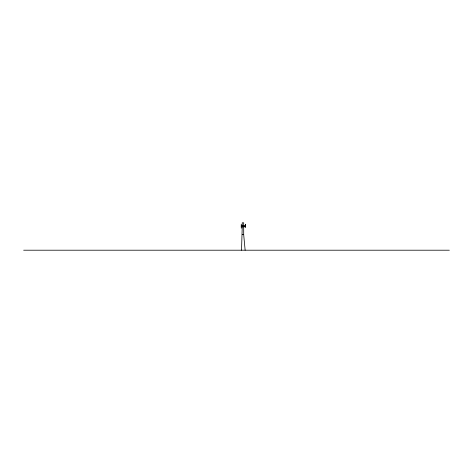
<?xml version="1.0" encoding="UTF-8"?>
<svg xmlns="http://www.w3.org/2000/svg" width="473" height="473" viewBox="0 0 473 473"><rect width="100%" height="100%" fill="white"/><g stroke="black" fill="none" stroke-linecap="round" stroke-linejoin="round"><path stroke-width="0.71" d="M241.277 228.205L241.265 224.279M241.52 250.205L242.241 226.78M242.241 234.602L243.69 234.602L245.132 250.205M23.65 250.205L449.35 250.205M244.163 225.804L244.163 226.78M243.69 225.804L243.69 222.795L242.241 222.795L242.241 225.804M243.69 226.78L243.69 234.602M242.708 225.804L242.708 226.78M245.422 224.261L245.386 227.17L245.422 224.261M245.57 225.804L241.301 225.804L241.301 226.78L245.57 226.78L245.57 225.804"/></g></svg>
